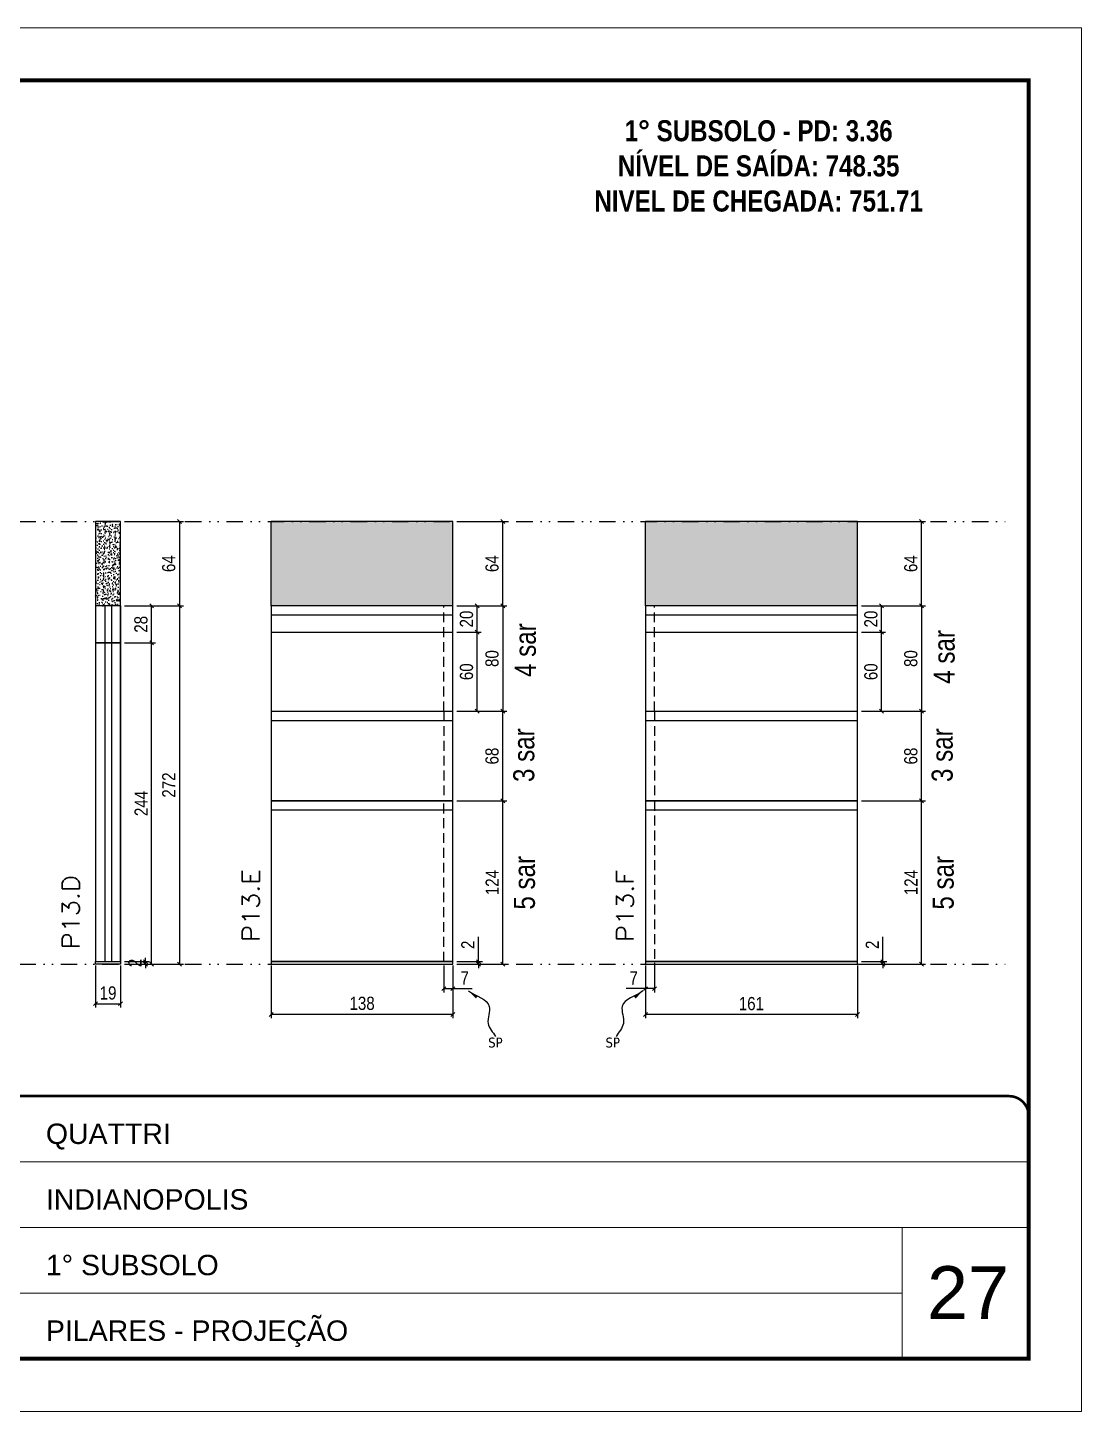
# Model space of a CAD drawing. Header units: millimetres. Extents: x 1945 to 8225, y 304 to 15137.
# Drawn here: x 5813 to 6613, y 7196 to 8246 of the extents above; entities that cross this region are included whole.
import ezdxf

# ---------------------------------------------------------------- set-up
doc = ezdxf.new("R2010")
doc.units = ezdxf.units.MM
for name, pattern in [('CONTINUO', [0]), ('DASHED', [0.75, 0.5, -0.25]), ('DIVIDE2', [0.625, 0.25, -0.125, 0, -0.125, 0, -0.125]), ('HIDDEN', [0.375, 0.25, -0.125])]:
    doc.linetypes.add(name, pattern=pattern)
for name, color, linetype, lineweight in [('CARIMBO', 255, 'Continuous', 9), ('Folhas', 255, 'Continuous', 9), ('SARRAFO DE PRESSAO', 251, 'DASHED', 9), ('Texto Seção', 7, 'Continuous', 15)]:
    doc.layers.add(name, color=color, linetype=linetype, lineweight=lineweight)
for name, color, linetype in [('COTA', 241, 'Continuous'), ('NOMENCLATURA', 7, 'Continuous'), ('Nível', 160, 'Continuous'), ('Painéis', 200, 'Continuous'), ('SARR_2.2x7', 40, 'Continuous'), ('texto', 7, 'Continuous')]:
    doc.layers.add(name, color=color, linetype=linetype)
doc.styles.add('ARIAL', font='arial.ttf')
doc.styles.add('ARIAL_NARROW', font='ARIALN.TTF', dxfattribs={"height": 0.2})
doc.styles.add('COTA TECNICA', font='techl___.ttf', dxfattribs={"height": 10})
doc.styles.add('COTA TECNICA-50', font='techl___.ttf', dxfattribs={"height": 10})
doc.styles.add('REGUA-120', font='ROMANS.shx', dxfattribs={"height": 15})
doc.styles.add('ROMANC', font='techb___.ttf', dxfattribs={"height": 2.5})
doc.styles.get("Standard").update_dxf_attribs({"font": 'arial.ttf'})
doc.dimstyles.new('COTA PAINEL-50', dxfattribs={"dimtxt": 10, "dimasz": 3, "dimexe": 3, "dimexo": 3, "dimgap": 3, "dimtad": 1, "dimdec": 1, "dimzin": 12, "dimdsep": 46, "dimtxsty": 'COTA TECNICA-50', "dimblk1": 'OBLIQUE', "dimblk2": 'OBLIQUE', "dimsah": 1, "dimcen": 0.9, "dimclrd": 4, "dimclre": 4, "dimclrt": 240, "dimadec": 1, "dimazin": 3, "dimtfac": 1, "dimtdec": 1, "dimtmove": 0, "dimatfit": 3, "dimfxl": 1, "dimtolj": 1, "dimtzin": 12, "dimarcsym": 0})
doc.dimstyles.new('PAINEL', dxfattribs={"dimtxt": 10, "dimasz": 3, "dimexe": 3, "dimexo": 3, "dimgap": 3, "dimtad": 1, "dimdec": 1, "dimzin": 12, "dimdsep": 46, "dimtxsty": 'COTA TECNICA', "dimblk1": 'OBLIQUE', "dimblk2": 'OBLIQUE', "dimsah": 1, "dimcen": 0.9, "dimclrd": 4, "dimclre": 4, "dimclrt": 240, "dimadec": 1, "dimazin": 3, "dimtfac": 1, "dimtdec": 1, "dimtmove": 0, "dimatfit": 3, "dimfxl": 1, "dimtolj": 1, "dimtzin": 12, "dimarcsym": 0})
doc.dimstyles.get("Standard").update_dxf_attribs({"dimtxt": 0.18, "dimasz": 0.18, "dimexe": 0.18, "dimexo": 0.0625, "dimgap": 0.09, "dimtad": 0, "dimtih": 1, "dimtoh": 1, "dimdec": 4, "dimzin": 0, "dimdsep": 46, "dimtxsty": 'Standard', "dimcen": 0.09, "dimadec": 0, "dimazin": 0, "dimtfac": 1, "dimtdec": 4, "dimtofl": 0, "dimtmove": 0, "dimatfit": 3, "dimfxl": 1, "dimtolj": 1, "dimtzin": 0, "dimarcsym": 0})

# ---------------------------------------------------------------- blocks, each defined once
blk = doc.blocks.new('9999999999')
at = {"color": 30, "linetype": 'CONTINUO'}
for p, q in [((98564.6, 34379.6), (99584, 34379.6)), ((98564.6, 34329.8), (99488, 34329.8)), ((99584, 34329.8), (99488, 34329.8)), ((99488, 34329.8), (99488, 34230.2)), ((98564.6, 34280), (99488, 34280))]:
    blk.add_line(p, q, dxfattribs=at)
at = {"color": 30, "linetype": 'CONTINUO', "const_width": 2}
blk.add_lwpolyline([(99584, 34230.2), (99584, 34414.4, 0.414214), (99569, 34429.4), (98229, 34429.4, 0.414214), (98214, 34414.4), (98214, 34245.2, 0.414214), (98229, 34230.2), (99584, 34230.2)], format="xyb", dxfattribs=at)
at = {"layer": 'Folhas'}
blk.add_lwpolyline([(98139, 34190.2), (99624, 34190.2), (99624, 35240.2), (98139, 35240.2)], close=True, dxfattribs=at)
at = {"layer": 'Folhas', "color": 30, "const_width": 3}
blk.add_lwpolyline([(98214, 34230.2), (99584, 34230.2), (99584, 35200.2), (98214, 35200.2)], close=True, dxfattribs=at)
at = {"color": 7, "linetype": 'Continuous', "ltscale": 5, "style": 'ARIAL'}
for s, height, p in [('QUATTRI', 15.48, (98837.7, 34393.1)), ('INDIANOPOLIS', 15.483, (98837.7, 34343.3)), ('1° SUBSOLO', 15.48, (98837.7, 34293.5)), ('PILARES - PROJEÇÃO', 15.483, (98837.7, 34243.7))]:
    blk.add_text(s, height=height, dxfattribs=at).set_placement(p)
blk = doc.blocks.new('_Oblique')
at = {"color": 0, "linetype": 'ByBlock', "lineweight": -2}
blk.add_line((-0.5, -0.5), (0.5, 0.5), dxfattribs=at)
blk = doc.blocks.new('*D1063')
at = {"layer": 'COTA', "color": 4, "lineweight": -2, "transparency": 16777216}
for p, q in [((5998.2, 7533.9), (5998.2, 7493.9)), ((6136.2, 7533.9), (6136.2, 7493.9)), ((6136.2, 7496.9), (5998.2, 7496.9))]:
    blk.add_line(p, q, dxfattribs=at)
at = {"layer": 'Defpoints', "color": 0, "transparency": 16777216}
for p in [(5998.2, 7536.9), (6136.2, 7536.9), (5998.2, 7496.9)]:
    blk.add_point(p, dxfattribs=at)
at = {"layer": 'COTA', "color": 4, "lineweight": -2, "transparency": 16777216, "xscale": 3, "yscale": 3, "zscale": 3, "rotation": 180}
blk.add_blockref('_Oblique', (5998.2, 7496.9), dxfattribs=at)
at = {"layer": 'COTA', "color": 4, "lineweight": -2, "transparency": 16777216, "xscale": 3, "yscale": 3, "zscale": 3}
blk.add_blockref('_Oblique', (6136.2, 7496.9), dxfattribs=at)
at = {"layer": 'COTA', "color": 240, "transparency": 16777216, "insert": (6067.2, 7505.2), "char_height": 10, "attachment_point": 5, "style": 'COTA TECNICA'}
blk.add_mtext('\\A1;138', dxfattribs=at)
blk = doc.blocks.new('*D1064')
at = {"layer": 'COTA', "color": 4, "lineweight": -2, "transparency": 16777216}
for p, q in [((6129.2, 7533.9), (6129.2, 7513.4)), ((6136.2, 7531.9), (6136.2, 7513.4)), ((6129.2, 7516.4), (6136.2, 7516.4)), ((6136.2, 7516.4), (6150.9, 7516.4))]:
    blk.add_line(p, q, dxfattribs=at)
at = {"layer": 'Defpoints', "color": 0, "transparency": 16777216}
for p in [(6129.2, 7536.9), (6136.2, 7534.9), (6136.2, 7516.4)]:
    blk.add_point(p, dxfattribs=at)
at = {"layer": 'COTA', "color": 4, "lineweight": -2, "transparency": 16777216, "xscale": 3, "yscale": 3, "zscale": 3, "rotation": 180}
blk.add_blockref('_Oblique', (6129.2, 7516.4), dxfattribs=at)
at = {"layer": 'COTA', "color": 4, "lineweight": -2, "transparency": 16777216, "xscale": 3, "yscale": 3, "zscale": 3}
blk.add_blockref('_Oblique', (6136.2, 7516.4), dxfattribs=at)
at = {"layer": 'COTA', "color": 240, "transparency": 16777216, "insert": (6145.1, 7524.5), "char_height": 10, "attachment_point": 5, "style": 'COTA TECNICA-50'}
blk.add_mtext('\\A1;7', dxfattribs=at)
blk = doc.blocks.new('*D1065')
at = {"layer": 'COTA', "color": 4, "lineweight": -2, "transparency": 16777216}
for p, q in [((6155.5, 7536.9), (6155.5, 7555.7)), ((6139.2, 7536.9), (6158.5, 7536.9)), ((6139.2, 7534.9), (6158.5, 7534.9)), ((6155.5, 7534.9), (6155.5, 7536.9)), ((6155.5, 7534.9), (6155.5, 7531.9))]:
    blk.add_line(p, q, dxfattribs=at)
at = {"layer": 'Defpoints', "color": 0, "transparency": 16777216}
for p in [(6136.2, 7536.9), (6136.2, 7534.9), (6155.5, 7534.9)]:
    blk.add_point(p, dxfattribs=at)
at = {"layer": 'COTA', "color": 4, "lineweight": -2, "transparency": 16777216, "xscale": 3, "yscale": 3, "zscale": 3}
for p, rotation in [((6155.5, 7536.9), 270), ((6155.5, 7534.9), 90)]:
    blk.add_blockref('_Oblique', p, dxfattribs=dict(at, rotation=rotation))
at = {"layer": 'COTA', "color": 240, "transparency": 16777216, "insert": (6147.5, 7549.7), "char_height": 10, "attachment_point": 5, "rotation": 90, "style": 'COTA TECNICA-50'}
blk.add_mtext('\\A1;2', dxfattribs=at)
blk = doc.blocks.new('*D1067')
at = {"layer": 'COTA', "color": 4, "lineweight": -2, "transparency": 16777216}
for p, q in [((6139.2, 7870.9), (6177, 7870.9)), ((6174, 7806.9), (6174, 7870.9)), ((6139.2, 7806.9), (6177, 7806.9))]:
    blk.add_line(p, q, dxfattribs=at)
at = {"layer": 'Defpoints', "color": 0, "transparency": 16777216}
for p in [(6136.2, 7870.9), (6174, 7870.9), (6136.2, 7806.9)]:
    blk.add_point(p, dxfattribs=at)
at = {"layer": 'COTA', "color": 4, "lineweight": -2, "transparency": 16777216, "xscale": 3, "yscale": 3, "zscale": 3}
for p, rotation in [((6174, 7870.9), 90), ((6174, 7806.9), 270)]:
    blk.add_blockref('_Oblique', p, dxfattribs=dict(at, rotation=rotation))
at = {"layer": 'COTA', "color": 240, "transparency": 16777216, "insert": (6165.9, 7838.9), "char_height": 10, "attachment_point": 5, "rotation": 90, "style": 'COTA TECNICA'}
blk.add_mtext('\\A1;64', dxfattribs=at)
blk = doc.blocks.new('*D1068')
at = {"layer": 'COTA', "color": 4, "lineweight": -2, "transparency": 16777216}
for p, q in [((6139.2, 7658.9), (6177, 7658.9)), ((6174, 7534.9), (6174, 7658.9)), ((6139.2, 7534.9), (6177, 7534.9))]:
    blk.add_line(p, q, dxfattribs=at)
at = {"layer": 'Defpoints', "color": 0, "transparency": 16777216}
for p in [(6136.2, 7658.9), (6174, 7658.9), (6136.2, 7534.9)]:
    blk.add_point(p, dxfattribs=at)
at = {"layer": 'COTA', "color": 4, "lineweight": -2, "transparency": 16777216, "xscale": 3, "yscale": 3, "zscale": 3}
for p, rotation in [((6174, 7658.9), 90), ((6174, 7534.9), 270)]:
    blk.add_blockref('_Oblique', p, dxfattribs=dict(at, rotation=rotation))
at = {"layer": 'COTA', "color": 240, "transparency": 16777216, "insert": (6166, 7596.9), "char_height": 10, "attachment_point": 5, "rotation": 90, "style": 'COTA TECNICA'}
blk.add_mtext('\\A1;124', dxfattribs=at)
blk = doc.blocks.new('*D1069')
at = {"layer": 'COTA', "color": 4, "lineweight": -2, "transparency": 16777216}
for p, q in [((6282.3, 7533.9), (6282.3, 7493.9)), ((6443.3, 7533.9), (6443.3, 7493.9)), ((6443.3, 7496.9), (6282.3, 7496.9))]:
    blk.add_line(p, q, dxfattribs=at)
at = {"layer": 'Defpoints', "color": 0, "transparency": 16777216}
for p in [(6282.3, 7536.9), (6443.3, 7536.9), (6282.3, 7496.9)]:
    blk.add_point(p, dxfattribs=at)
at = {"layer": 'COTA', "color": 4, "lineweight": -2, "transparency": 16777216, "xscale": 3, "yscale": 3, "zscale": 3, "rotation": 180}
blk.add_blockref('_Oblique', (6282.3, 7496.9), dxfattribs=at)
at = {"layer": 'COTA', "color": 4, "lineweight": -2, "transparency": 16777216, "xscale": 3, "yscale": 3, "zscale": 3}
blk.add_blockref('_Oblique', (6443.3, 7496.9), dxfattribs=at)
at = {"layer": 'COTA', "color": 240, "transparency": 16777216, "insert": (6362.8, 7505), "char_height": 10, "attachment_point": 5, "style": 'COTA TECNICA'}
blk.add_mtext('\\A1;161', dxfattribs=at)
blk = doc.blocks.new('*D1070')
at = {"layer": 'COTA', "color": 4, "lineweight": -2, "transparency": 16777216}
for p, q in [((6282.3, 7531.9), (6282.3, 7513.4)), ((6289.3, 7535.9), (6289.3, 7513.4)), ((6282.3, 7516.4), (6267.6, 7516.4)), ((6289.3, 7516.4), (6282.3, 7516.4))]:
    blk.add_line(p, q, dxfattribs=at)
at = {"layer": 'Defpoints', "color": 0, "transparency": 16777216}
for p in [(6282.3, 7534.9), (6289.3, 7538.9), (6282.3, 7516.4)]:
    blk.add_point(p, dxfattribs=at)
at = {"layer": 'COTA', "color": 4, "lineweight": -2, "transparency": 16777216, "xscale": 3, "yscale": 3, "zscale": 3, "rotation": 180}
blk.add_blockref('_Oblique', (6282.3, 7516.4), dxfattribs=at)
at = {"layer": 'COTA', "color": 4, "lineweight": -2, "transparency": 16777216, "xscale": 3, "yscale": 3, "zscale": 3}
blk.add_blockref('_Oblique', (6289.3, 7516.4), dxfattribs=at)
at = {"layer": 'COTA', "color": 240, "transparency": 16777216, "insert": (6273.4, 7524.5), "char_height": 10, "attachment_point": 5, "style": 'COTA TECNICA-50'}
blk.add_mtext('\\A1;7', dxfattribs=at)
blk = doc.blocks.new('*D1071')
at = {"layer": 'COTA', "color": 4, "lineweight": -2, "transparency": 16777216}
for p, q in [((6462.6, 7536.9), (6462.6, 7555.7)), ((6446.3, 7536.9), (6465.6, 7536.9)), ((6446.3, 7534.9), (6465.6, 7534.9)), ((6462.6, 7534.9), (6462.6, 7536.9)), ((6462.6, 7534.9), (6462.6, 7531.9))]:
    blk.add_line(p, q, dxfattribs=at)
at = {"layer": 'Defpoints', "color": 0, "transparency": 16777216}
for p in [(6443.3, 7536.9), (6443.3, 7534.9), (6462.6, 7534.9)]:
    blk.add_point(p, dxfattribs=at)
at = {"layer": 'COTA', "color": 4, "lineweight": -2, "transparency": 16777216, "xscale": 3, "yscale": 3, "zscale": 3}
for p, rotation in [((6462.6, 7536.9), 270), ((6462.6, 7534.9), 90)]:
    blk.add_blockref('_Oblique', p, dxfattribs=dict(at, rotation=rotation))
at = {"layer": 'COTA', "color": 240, "transparency": 16777216, "insert": (6454.6, 7549.7), "char_height": 10, "attachment_point": 5, "rotation": 90, "style": 'COTA TECNICA-50'}
blk.add_mtext('\\A1;2', dxfattribs=at)
blk = doc.blocks.new('*D1072')
at = {"layer": 'COTA', "color": 4, "lineweight": -2, "transparency": 16777216}
for p, q in [((6446.3, 7870.9), (6495, 7870.9)), ((6492, 7806.9), (6492, 7870.9)), ((6446.3, 7806.9), (6495, 7806.9))]:
    blk.add_line(p, q, dxfattribs=at)
at = {"layer": 'Defpoints', "color": 0, "transparency": 16777216}
for p in [(6443.3, 7870.9), (6492, 7870.9), (6443.3, 7806.9)]:
    blk.add_point(p, dxfattribs=at)
at = {"layer": 'COTA', "color": 4, "lineweight": -2, "transparency": 16777216, "xscale": 3, "yscale": 3, "zscale": 3}
for p, rotation in [((6492, 7870.9), 90), ((6492, 7806.9), 270)]:
    blk.add_blockref('_Oblique', p, dxfattribs=dict(at, rotation=rotation))
at = {"layer": 'COTA', "color": 240, "transparency": 16777216, "insert": (6483.9, 7838.9), "char_height": 10, "attachment_point": 5, "rotation": 90, "style": 'COTA TECNICA'}
blk.add_mtext('\\A1;64', dxfattribs=at)
blk = doc.blocks.new('*D1073')
at = {"layer": 'COTA', "color": 4, "lineweight": -2, "transparency": 16777216}
for p, q in [((6446.3, 7658.9), (6495, 7658.9)), ((6492, 7534.9), (6492, 7658.9)), ((6446.3, 7534.9), (6495, 7534.9))]:
    blk.add_line(p, q, dxfattribs=at)
at = {"layer": 'Defpoints', "color": 0, "transparency": 16777216}
for p in [(6443.3, 7658.9), (6492, 7658.9), (6443.3, 7534.9)]:
    blk.add_point(p, dxfattribs=at)
at = {"layer": 'COTA', "color": 4, "lineweight": -2, "transparency": 16777216, "xscale": 3, "yscale": 3, "zscale": 3}
for p, rotation in [((6492, 7658.9), 90), ((6492, 7534.9), 270)]:
    blk.add_blockref('_Oblique', p, dxfattribs=dict(at, rotation=rotation))
at = {"layer": 'COTA', "color": 240, "transparency": 16777216, "insert": (6484, 7596.9), "char_height": 10, "attachment_point": 5, "rotation": 90, "style": 'COTA TECNICA'}
blk.add_mtext('\\A1;124', dxfattribs=at)
blk = doc.blocks.new('*D1078')
at = {"layer": 'COTA', "color": 4, "lineweight": -2, "transparency": 16777216}
for p, q in [((5864.8, 7533.9), (5864.8, 7502)), ((5883.8, 7533.9), (5883.8, 7502)), ((5864.8, 7505), (5883.8, 7505))]:
    blk.add_line(p, q, dxfattribs=at)
at = {"layer": 'Defpoints', "color": 0, "transparency": 16777216}
for p in [(5864.8, 7536.9), (5883.8, 7536.9), (5883.8, 7505)]:
    blk.add_point(p, dxfattribs=at)
at = {"layer": 'COTA', "color": 4, "lineweight": -2, "transparency": 16777216, "xscale": 3, "yscale": 3, "zscale": 3, "rotation": 180}
blk.add_blockref('_Oblique', (5864.8, 7505), dxfattribs=at)
at = {"layer": 'COTA', "color": 4, "lineweight": -2, "transparency": 16777216, "xscale": 3, "yscale": 3, "zscale": 3}
blk.add_blockref('_Oblique', (5883.8, 7505), dxfattribs=at)
at = {"layer": 'COTA', "color": 240, "transparency": 16777216, "insert": (5874.3, 7513.1), "char_height": 10, "attachment_point": 5, "style": 'COTA TECNICA'}
blk.add_mtext('\\A1;19', dxfattribs=at)
blk = doc.blocks.new('*D1079')
at = {"layer": 'COTA', "color": 4, "lineweight": -2, "transparency": 16777216}
for p, q in [((5902.7, 7536.9), (5902.7, 7539.9)), ((5886.8, 7536.9), (5905.7, 7536.9)), ((5886.8, 7534.9), (5905.7, 7534.9)), ((5902.7, 7534.9), (5902.7, 7536.9)), ((5902.7, 7534.9), (5902.7, 7531.9))]:
    blk.add_line(p, q, dxfattribs=at)
at = {"layer": 'Defpoints', "color": 0, "transparency": 16777216}
for p in [(5883.8, 7536.9), (5883.8, 7534.9), (5902.7, 7536.9)]:
    blk.add_point(p, dxfattribs=at)
at = {"layer": 'COTA', "color": 4, "lineweight": -2, "transparency": 16777216, "xscale": 3, "yscale": 3, "zscale": 3}
for p, rotation in [((5902.7, 7536.9), 270), ((5902.7, 7534.9), 90)]:
    blk.add_blockref('_Oblique', p, dxfattribs=dict(at, rotation=rotation))
at = {"layer": 'COTA', "color": 240, "transparency": 16777216, "insert": (5894.7, 7535.9), "char_height": 10, "attachment_point": 5, "rotation": 90, "style": 'COTA TECNICA-50'}
blk.add_mtext('\\A1;2', dxfattribs=at)
blk = doc.blocks.new('*D1080')
at = {"layer": 'COTA', "color": 4, "linetype": 'ByBlock', "lineweight": -2, "transparency": 16777216}
for p, q in [((5886.8, 7806.9), (5910.4, 7806.9)), ((5907.4, 7778.9), (5907.4, 7806.9)), ((5886.8, 7778.9), (5910.4, 7778.9))]:
    blk.add_line(p, q, dxfattribs=at)
at = {"layer": 'Defpoints', "color": 0, "linetype": 'ByBlock', "transparency": 16777216}
for p in [(5883.8, 7806.9), (5907.4, 7806.9), (5883.8, 7778.9)]:
    blk.add_point(p, dxfattribs=at)
at = {"layer": 'COTA', "color": 4, "linetype": 'ByBlock', "lineweight": -2, "transparency": 16777216, "xscale": 3, "yscale": 3, "zscale": 3}
for p, rotation in [((5907.4, 7806.9), 90), ((5907.4, 7778.9), 270)]:
    blk.add_blockref('_Oblique', p, dxfattribs=dict(at, rotation=rotation))
at = {"layer": 'COTA', "color": 240, "linetype": 'ByBlock', "transparency": 16777216, "insert": (5899.3, 7792.9), "char_height": 10, "attachment_point": 5, "rotation": 90, "style": 'COTA TECNICA'}
blk.add_mtext('\\A1;28', dxfattribs=at)
blk = doc.blocks.new('*D1081')
at = {"layer": 'COTA', "color": 4, "lineweight": -2, "transparency": 16777216}
for p, q in [((5886.8, 7778.9), (5910.4, 7778.9)), ((5907.4, 7534.9), (5907.4, 7778.9)), ((5886.8, 7534.9), (5910.4, 7534.9))]:
    blk.add_line(p, q, dxfattribs=at)
at = {"layer": 'Defpoints', "color": 0, "transparency": 16777216}
for p in [(5883.8, 7778.9), (5907.4, 7778.9), (5883.8, 7534.9)]:
    blk.add_point(p, dxfattribs=at)
at = {"layer": 'COTA', "color": 4, "lineweight": -2, "transparency": 16777216, "xscale": 3, "yscale": 3, "zscale": 3}
for p, rotation in [((5907.4, 7778.9), 90), ((5907.4, 7534.9), 270)]:
    blk.add_blockref('_Oblique', p, dxfattribs=dict(at, rotation=rotation))
at = {"layer": 'COTA', "color": 240, "transparency": 16777216, "insert": (5899.4, 7656.9), "char_height": 10, "attachment_point": 5, "rotation": 90, "style": 'COTA TECNICA'}
blk.add_mtext('\\A1;244', dxfattribs=at)
blk = doc.blocks.new('*D1082')
at = {"layer": 'COTA', "color": 4, "lineweight": -2, "transparency": 16777216}
for p, q in [((5886.8, 7870.9), (5931.5, 7870.9)), ((5928.5, 7870.9), (5928.5, 7806.9)), ((5886.8, 7806.9), (5931.5, 7806.9))]:
    blk.add_line(p, q, dxfattribs=at)
at = {"layer": 'Defpoints', "color": 0, "transparency": 16777216}
for p in [(5883.8, 7870.9), (5883.8, 7806.9), (5928.5, 7806.9)]:
    blk.add_point(p, dxfattribs=at)
at = {"layer": 'COTA', "color": 4, "lineweight": -2, "transparency": 16777216, "xscale": 3, "yscale": 3, "zscale": 3}
for p, rotation in [((5928.5, 7870.9), 90), ((5928.5, 7806.9), 270)]:
    blk.add_blockref('_Oblique', p, dxfattribs=dict(at, rotation=rotation))
at = {"layer": 'COTA', "color": 240, "transparency": 16777216, "insert": (5920.4, 7838.9), "char_height": 10, "attachment_point": 5, "rotation": 90, "style": 'COTA TECNICA'}
blk.add_mtext('\\A1;64', dxfattribs=at)
blk = doc.blocks.new('*D1628')
at = {"layer": 'COTA', "color": 4, "lineweight": -2, "transparency": 16777216}
for p, q in [((5886.8, 7806.9), (5931.5, 7806.9)), ((5928.5, 7806.9), (5928.5, 7534.9)), ((5886.8, 7534.9), (5931.5, 7534.9))]:
    blk.add_line(p, q, dxfattribs=at)
at = {"layer": 'Defpoints', "color": 0, "transparency": 16777216}
for p in [(5883.8, 7806.9), (5883.8, 7534.9), (5928.5, 7534.9)]:
    blk.add_point(p, dxfattribs=at)
at = {"layer": 'COTA', "color": 4, "lineweight": -2, "transparency": 16777216, "xscale": 3, "yscale": 3, "zscale": 3}
for p, rotation in [((5928.5, 7806.9), 90), ((5928.5, 7534.9), 270)]:
    blk.add_blockref('_Oblique', p, dxfattribs=dict(at, rotation=rotation))
at = {"layer": 'COTA', "color": 240, "transparency": 16777216, "insert": (5920.4, 7670.9), "char_height": 10, "attachment_point": 5, "rotation": 90, "style": 'COTA TECNICA'}
blk.add_mtext('\\A1;272', dxfattribs=at)
blk = doc.blocks.new('*D790')
at = {"layer": 'COTA', "color": 4, "lineweight": -2, "transparency": 16777216}
for p, q in [((6139.2, 7806.9), (6157.6, 7806.9)), ((6154.6, 7786.9), (6154.6, 7806.9)), ((6139.2, 7786.9), (6157.6, 7786.9))]:
    blk.add_line(p, q, dxfattribs=at)
at = {"layer": 'Defpoints', "color": 0, "transparency": 16777216}
for p in [(6136.2, 7806.9), (6154.6, 7806.9), (6136.2, 7786.9)]:
    blk.add_point(p, dxfattribs=at)
at = {"layer": 'COTA', "color": 4, "lineweight": -2, "transparency": 16777216, "xscale": 3, "yscale": 3, "zscale": 3}
for p, rotation in [((6154.6, 7806.9), 90), ((6154.6, 7786.9), 270)]:
    blk.add_blockref('_Oblique', p, dxfattribs=dict(at, rotation=rotation))
at = {"layer": 'COTA', "color": 240, "transparency": 16777216, "insert": (6146.5, 7796.9), "char_height": 10, "attachment_point": 5, "rotation": 90, "style": 'COTA TECNICA'}
blk.add_mtext('\\A1;20', dxfattribs=at)
blk = doc.blocks.new('*D791')
at = {"layer": 'Defpoints', "color": 0, "transparency": 16777216}
for p in [(6136.2, 7726.9), (6174, 7726.9), (6136.2, 7658.9)]:
    blk.add_point(p, dxfattribs=at)
at = {"layer": 'Painéis', "color": 4, "lineweight": -2, "transparency": 16777216}
for p, q in [((6139.2, 7726.9), (6177, 7726.9)), ((6174, 7658.9), (6174, 7726.9)), ((6139.2, 7658.9), (6177, 7658.9))]:
    blk.add_line(p, q, dxfattribs=at)
at = {"layer": 'Painéis', "color": 4, "lineweight": -2, "transparency": 16777216, "xscale": 3, "yscale": 3, "zscale": 3}
for p, rotation in [((6174, 7726.9), 90), ((6174, 7658.9), 270)]:
    blk.add_blockref('_Oblique', p, dxfattribs=dict(at, rotation=rotation))
at = {"layer": 'Painéis', "color": 240, "transparency": 16777216, "insert": (6165.9, 7692.9), "char_height": 10, "attachment_point": 5, "rotation": 90, "style": 'COTA TECNICA'}
blk.add_mtext('\\A1;68', dxfattribs=at)
blk = doc.blocks.new('*D792')
at = {"layer": 'Defpoints', "color": 0, "transparency": 16777216}
for p in [(6136.2, 7786.9), (6154.6, 7786.9), (6136.2, 7726.9)]:
    blk.add_point(p, dxfattribs=at)
at = {"layer": 'Painéis', "color": 4, "lineweight": -2, "transparency": 16777216}
for p, q in [((6139.2, 7786.9), (6157.6, 7786.9)), ((6154.6, 7726.9), (6154.6, 7786.9)), ((6139.2, 7726.9), (6157.6, 7726.9))]:
    blk.add_line(p, q, dxfattribs=at)
at = {"layer": 'Painéis', "color": 4, "lineweight": -2, "transparency": 16777216, "xscale": 3, "yscale": 3, "zscale": 3}
for p, rotation in [((6154.6, 7786.9), 90), ((6154.6, 7726.9), 270)]:
    blk.add_blockref('_Oblique', p, dxfattribs=dict(at, rotation=rotation))
at = {"layer": 'Painéis', "color": 240, "transparency": 16777216, "insert": (6146.5, 7756.9), "char_height": 10, "attachment_point": 5, "rotation": 90, "style": 'COTA TECNICA'}
blk.add_mtext('\\A1;60', dxfattribs=at)
blk = doc.blocks.new('*D793')
at = {"layer": 'Defpoints', "color": 0, "transparency": 16777216}
for p in [(6136.2, 7806.9), (6136.2, 7726.9), (6174, 7726.9)]:
    blk.add_point(p, dxfattribs=at)
at = {"layer": 'Painéis', "color": 4, "lineweight": -2, "transparency": 16777216}
for p, q in [((6139.2, 7806.9), (6177, 7806.9)), ((6174, 7806.9), (6174, 7726.9)), ((6139.2, 7726.9), (6177, 7726.9))]:
    blk.add_line(p, q, dxfattribs=at)
at = {"layer": 'Painéis', "color": 4, "lineweight": -2, "transparency": 16777216, "xscale": 3, "yscale": 3, "zscale": 3}
for p, rotation in [((6174, 7806.9), 90), ((6174, 7726.9), 270)]:
    blk.add_blockref('_Oblique', p, dxfattribs=dict(at, rotation=rotation))
at = {"layer": 'Painéis', "color": 240, "transparency": 16777216, "insert": (6165.9, 7766.9), "char_height": 10, "attachment_point": 5, "rotation": 90, "style": 'COTA TECNICA'}
blk.add_mtext('\\A1;80', dxfattribs=at)
blk = doc.blocks.new('*D794')
at = {"layer": 'COTA', "color": 4, "lineweight": -2, "transparency": 16777216}
for p, q in [((6446.3, 7806.9), (6464.7, 7806.9)), ((6461.7, 7786.9), (6461.7, 7806.9)), ((6446.3, 7786.9), (6464.7, 7786.9))]:
    blk.add_line(p, q, dxfattribs=at)
at = {"layer": 'Defpoints', "color": 0, "transparency": 16777216}
for p in [(6443.3, 7806.9), (6461.7, 7806.9), (6443.3, 7786.9)]:
    blk.add_point(p, dxfattribs=at)
at = {"layer": 'COTA', "color": 4, "lineweight": -2, "transparency": 16777216, "xscale": 3, "yscale": 3, "zscale": 3}
for p, rotation in [((6461.7, 7806.9), 90), ((6461.7, 7786.9), 270)]:
    blk.add_blockref('_Oblique', p, dxfattribs=dict(at, rotation=rotation))
at = {"layer": 'COTA', "color": 240, "transparency": 16777216, "insert": (6453.6, 7796.9), "char_height": 10, "attachment_point": 5, "rotation": 90, "style": 'COTA TECNICA'}
blk.add_mtext('\\A1;20', dxfattribs=at)
blk = doc.blocks.new('*D795')
at = {"layer": 'Defpoints', "color": 0, "transparency": 16777216}
for p in [(6443.3, 7726.9), (6492, 7726.9), (6443.3, 7658.9)]:
    blk.add_point(p, dxfattribs=at)
at = {"layer": 'Painéis', "color": 4, "lineweight": -2, "transparency": 16777216}
for p, q in [((6446.3, 7726.9), (6495, 7726.9)), ((6492, 7658.9), (6492, 7726.9)), ((6446.3, 7658.9), (6495, 7658.9))]:
    blk.add_line(p, q, dxfattribs=at)
at = {"layer": 'Painéis', "color": 4, "lineweight": -2, "transparency": 16777216, "xscale": 3, "yscale": 3, "zscale": 3}
for p, rotation in [((6492, 7726.9), 90), ((6492, 7658.9), 270)]:
    blk.add_blockref('_Oblique', p, dxfattribs=dict(at, rotation=rotation))
at = {"layer": 'Painéis', "color": 240, "transparency": 16777216, "insert": (6483.9, 7692.9), "char_height": 10, "attachment_point": 5, "rotation": 90, "style": 'COTA TECNICA'}
blk.add_mtext('\\A1;68', dxfattribs=at)
blk = doc.blocks.new('*D796')
at = {"layer": 'Defpoints', "color": 0, "transparency": 16777216}
for p in [(6443.3, 7786.9), (6461.7, 7786.9), (6443.3, 7726.9)]:
    blk.add_point(p, dxfattribs=at)
at = {"layer": 'Painéis', "color": 4, "lineweight": -2, "transparency": 16777216}
for p, q in [((6446.3, 7786.9), (6464.7, 7786.9)), ((6461.7, 7726.9), (6461.7, 7786.9)), ((6446.3, 7726.9), (6464.7, 7726.9))]:
    blk.add_line(p, q, dxfattribs=at)
at = {"layer": 'Painéis', "color": 4, "lineweight": -2, "transparency": 16777216, "xscale": 3, "yscale": 3, "zscale": 3}
for p, rotation in [((6461.7, 7786.9), 90), ((6461.7, 7726.9), 270)]:
    blk.add_blockref('_Oblique', p, dxfattribs=dict(at, rotation=rotation))
at = {"layer": 'Painéis', "color": 240, "transparency": 16777216, "insert": (6453.6, 7756.9), "char_height": 10, "attachment_point": 5, "rotation": 90, "style": 'COTA TECNICA'}
blk.add_mtext('\\A1;60', dxfattribs=at)
blk = doc.blocks.new('*D797')
at = {"layer": 'Defpoints', "color": 0, "transparency": 16777216}
for p in [(6443.3, 7806.9), (6443.3, 7726.9), (6492, 7726.9)]:
    blk.add_point(p, dxfattribs=at)
at = {"layer": 'Painéis', "color": 4, "lineweight": -2, "transparency": 16777216}
for p, q in [((6446.3, 7806.9), (6495, 7806.9)), ((6492, 7806.9), (6492, 7726.9)), ((6446.3, 7726.9), (6495, 7726.9))]:
    blk.add_line(p, q, dxfattribs=at)
at = {"layer": 'Painéis', "color": 4, "lineweight": -2, "transparency": 16777216, "xscale": 3, "yscale": 3, "zscale": 3}
for p, rotation in [((6492, 7806.9), 90), ((6492, 7726.9), 270)]:
    blk.add_blockref('_Oblique', p, dxfattribs=dict(at, rotation=rotation))
at = {"layer": 'Painéis', "color": 240, "transparency": 16777216, "insert": (6483.9, 7766.9), "char_height": 10, "attachment_point": 5, "rotation": 90, "style": 'COTA TECNICA'}
blk.add_mtext('\\A1;80', dxfattribs=at)

msp = doc.modelspace()

# ---------------------------------------------------------------- hatches: boundary and pattern name
at = {"layer": 'COTA', "linetype": 'ByBlock'}
h = msp.add_hatch(dxfattribs=at)
h.set_pattern_fill('AR-CONC', color=256, scale=0.03)
h.set_pattern_definition([(50, (-11294.9265, 2372.5064), (5.4655401, -0.4781726), [0.5715, -6.2865]), (355, (-11294.9265, 2372.5064), (-1.0573026, 5.7317054), [0.4572, -5.0292175]), (100.451445, (-11294.471, 2372.4665), (4.4082374, 5.2535326), [0.4857003, -5.3427073]), (46.1842, (-11294.9265, 2374.0304), (8.1323712, -1.2612698), [0.85725, -9.42975]), (96.63556, (-11294.249, 2373.925), (7.122124, 7.4227837), [0.7285507, -8.0140682]), (351.18415, (-11294.9265, 2374.03), (7.122124, 7.4227837), [0.685799, -7.543792]), (21, (-11294.1645, 2373.6494), (4.5484317, -3.067956), [0.5715, -6.2865]), (326, (-11294.1645, 2373.6494), (1.8540609, 5.525639), [0.4572, -5.0292]), (71.451445, (-11293.7855, 2373.3937), (6.4024926, 2.457683), [0.4857003, -5.3426981]), (37.5, (-11294.9265, 2372.5064), (0.0926581, 2.53665117), [0, -4.96824, 0, -5.1054, 0, -5.04825]), (7.5, (-11294.9265, 2372.5064), (2.00458988, 3.00541724), [0, -2.91084, 0, -4.85394, 0, -1.92405]), (327.5, (-11296.6258, 2372.5064), (4.06771786, -0.17186232), [0, -1.905, 0, -5.9436, 0, -7.8867]), (317.5, (-11297.3878, 2372.5064), (4.44387544, 0.7627947), [0, -2.4765, 0, -3.94716, 0, -5.6007])])
h.paths.add_polyline_path([(5864.8, 7806.94), (5883.8, 7806.94), (5883.8, 7870.94), (5864.8, 7870.94)])
h = msp.add_hatch(dxfattribs=at)
h.set_pattern_fill('AR-CONC', color=256, scale=0.03)
h.set_pattern_definition([(50, (-10633.566, 2461.5064), (5.4655401, -0.4781726), [0.5715, -6.2865]), (355, (-10633.566, 2461.5064), (-1.0573026, 5.7317054), [0.4572, -5.0292175]), (100.451445, (-10633.1105, 2461.4665), (4.4082374, 5.2535326), [0.4857003, -5.3427073]), (46.1842, (-10633.566, 2463.0304), (8.1323712, -1.2612698), [0.85725, -9.42975]), (96.63556, (-10632.888, 2462.925), (7.122124, 7.4227837), [0.7285507, -8.0140682]), (351.18415, (-10633.566, 2463.03), (7.122124, 7.4227837), [0.685799, -7.543792]), (21, (-10632.804, 2462.6494), (4.5484317, -3.067956), [0.5715, -6.2865]), (326, (-10632.804, 2462.6494), (1.8540609, 5.525639), [0.4572, -5.0292]), (71.451445, (-10632.425, 2462.3937), (6.4024926, 2.457683), [0.4857003, -5.3426981]), (37.5, (-10633.566, 2461.5064), (0.0926581, 2.53665117), [0, -4.96824, 0, -5.1054, 0, -5.04825]), (7.5, (-10633.566, 2461.5064), (2.00458988, 3.00541724), [0, -2.91084, 0, -4.85394, 0, -1.92405]), (327.5, (-10635.2652, 2461.5064), (4.06771786, -0.17186232), [0, -1.905, 0, -5.9436, 0, -7.8867]), (317.5, (-10636.0272, 2461.5064), (4.44387544, 0.7627947), [0, -2.4765, 0, -3.94716, 0, -5.6007])])
h.paths.add_polyline_path([(6136.2, 7806.94), (6136.2, 7870.94), (5998.2, 7870.94), (5998.2, 7806.94)])
h = msp.add_hatch(dxfattribs=at)
h.set_pattern_fill('AR-CONC', color=256, scale=0.03)
h.set_pattern_definition([(50, (-10349.453, 2461.5064), (5.4655401, -0.4781726), [0.5715, -6.2865]), (355, (-10349.453, 2461.5064), (-1.0573026, 5.7317054), [0.4572, -5.0292175]), (100.451445, (-10348.9976, 2461.4665), (4.4082374, 5.2535326), [0.4857003, -5.3427073]), (46.1842, (-10349.453, 2463.0304), (8.1323712, -1.2612698), [0.85725, -9.42975]), (96.63556, (-10348.7754, 2462.925), (7.122124, 7.4227837), [0.7285507, -8.0140682]), (351.18415, (-10349.453, 2463.03), (7.122124, 7.4227837), [0.685799, -7.543792]), (21, (-10348.691, 2462.6494), (4.5484317, -3.067956), [0.5715, -6.2865]), (326, (-10348.691, 2462.6494), (1.8540609, 5.525639), [0.4572, -5.0292]), (71.451445, (-10348.312, 2462.3937), (6.4024926, 2.457683), [0.4857003, -5.3426981]), (37.5, (-10349.4531, 2461.5064), (0.0926581, 2.53665117), [0, -4.96824, 0, -5.1054, 0, -5.04825]), (7.5, (-10349.453, 2461.5064), (2.00458988, 3.00541724), [0, -2.91084, 0, -4.85394, 0, -1.92405]), (327.5, (-10351.1524, 2461.5064), (4.06771786, -0.17186232), [0, -1.905, 0, -5.9436, 0, -7.8867]), (317.5, (-10351.9144, 2461.5064), (4.44387544, 0.7627947), [0, -2.4765, 0, -3.94716, 0, -5.6007])])
h.paths.add_polyline_path([(6282.31, 7870.94), (6282.31, 7806.94), (6443.31, 7806.94), (6443.31, 7870.94)])

# ---------------------------------------------------------------- linework, layer by layer
for p, q in [((6136.2, 7870.94), (5998.2, 7870.94)), ((5998.2, 7806.94), (5998.2, 7870.94)), ((6136.2, 7806.94), (6136.2, 7870.94)), ((6443.31, 7870.94), (6282.31, 7870.94)), ((6282.31, 7806.94), (6282.31, 7870.94)), ((6443.31, 7806.94), (6443.31, 7870.94))]:
    msp.add_line(p, q, dxfattribs=at)
msp.add_lwpolyline([(5883.8, 7806.94), (5883.8, 7870.94), (5864.8, 7870.94), (5864.8, 7806.94)], dxfattribs=at)
at = {"layer": 'Nível', "color": 4, "linetype": 'DIVIDE2', "ltscale": 50}
for p, q in [((5649.65, 7870.94), (6559.86, 7870.94)), ((5649.65, 7534.94), (6559.86, 7534.94))]:
    msp.add_line(p, q, dxfattribs=at)
at = {"layer": 'Painéis'}
for p, q in [((5864.8, 7806.94), (5864.8, 7536.94)), ((5883.8, 7806.94), (5864.8, 7806.94)), ((5883.8, 7536.94), (5883.8, 7806.94)), ((5883.8, 7806.94), (5883.8, 7536.94)), ((5998.2, 7806.94), (5998.2, 7658.94)), ((6136.2, 7806.94), (5998.2, 7806.94)), ((6136.2, 7658.94), (6136.2, 7806.94)), ((6282.31, 7806.94), (6282.31, 7658.94)), ((6443.31, 7806.94), (6282.31, 7806.94)), ((6443.31, 7658.94), (6443.31, 7806.94)), ((5998.2, 7786.94), (6136.2, 7786.94)), ((6282.31, 7786.94), (6443.31, 7786.94)), ((5864.8, 7778.94), (5883.8, 7778.94)), ((5883.8, 7778.94), (5864.8, 7778.94)), ((5998.2, 7726.94), (6136.2, 7726.94)), ((6282.31, 7726.94), (6443.31, 7726.94)), ((5998.2, 7658.94), (5998.2, 7534.94)), ((5998.2, 7658.94), (6136.2, 7658.94)), ((6136.2, 7658.94), (5998.2, 7658.94)), ((6136.2, 7534.94), (6136.2, 7658.94)), ((6282.31, 7658.94), (6282.31, 7534.94)), ((6282.31, 7658.94), (6443.31, 7658.94)), ((6443.31, 7658.94), (6282.31, 7658.94)), ((6443.31, 7534.94), (6443.31, 7658.94)), ((5864.8, 7536.94), (5883.8, 7536.94)), ((5998.2, 7536.94), (6136.2, 7536.94)), ((6282.31, 7536.94), (6443.31, 7536.94))]:
    msp.add_line(p, q, dxfattribs=at)
for points in [[(5864.8, 7536.94), (5883.8, 7536.94), (5883.8, 7534.94), (5864.8, 7534.94)], [(6136.2, 7536.94), (5998.2, 7536.94), (5998.2, 7534.94), (6136.2, 7534.94)], [(6443.31, 7536.94), (6282.31, 7536.94), (6282.31, 7534.94), (6443.31, 7534.94)]]:
    msp.add_lwpolyline(points, close=True, dxfattribs=at)
at = {"layer": 'SARR_2.2x7'}
for p, q in [((5871.8, 7806.94), (5871.8, 7536.94)), ((5876.8, 7806.94), (5876.8, 7536.94)), ((6136.2, 7799.94), (5998.2, 7799.94)), ((6443.31, 7799.94), (6282.31, 7799.94)), ((5871.8, 7778.94), (5871.8, 7778.94)), ((5871.8, 7778.94), (5871.8, 7778.94)), ((5876.8, 7778.94), (5876.8, 7778.94)), ((5876.8, 7778.94), (5876.8, 7778.94)), ((5998.2, 7719.94), (6136.2, 7719.94)), ((6282.31, 7719.94), (6443.31, 7719.94)), ((6136.2, 7651.94), (5998.2, 7651.94)), ((6443.31, 7651.94), (6282.31, 7651.94))]:
    msp.add_line(p, q, dxfattribs=at)
at = {"layer": 'SARR_2.2x7', "linetype": 'HIDDEN', "ltscale": 30}
for p, q in [((6129.2, 7726.94), (6129.2, 7806.94)), ((6289.31, 7726.94), (6289.31, 7806.94)), ((6129.2, 7726.94), (6129.2, 7658.94)), ((6289.31, 7726.94), (6289.31, 7658.94)), ((6129.2, 7536.94), (6129.2, 7658.94)), ((6289.31, 7658.94), (6289.31, 7536.94)), ((6005.2, 7536.94), (6005.2, 7536.94)), ((6129.2, 7536.94), (6129.2, 7536.94)), ((6289.31, 7538.94), (6289.31, 7538.94)), ((6436.31, 7536.94), (6436.31, 7536.94))]:
    msp.add_line(p, q, dxfattribs=at)

# ---------------------------------------------------------------- block references
at = {"layer": 'SARRAFO DE PRESSAO', "color": 6, "linetype": 'ByBlock'}
msp.add_blockref('9999999999', (-93010.62, -26994.55), dxfattribs=at)

# ---------------------------------------------------------------- texts
at = {"layer": 'CARIMBO', "style": 'ARIAL'}
msp.add_text('27', height=40, dxfattribs=at).set_placement((6496.22, 7265.8))
at = {"layer": 'NOMENCLATURA', "style": 'ARIAL_NARROW'}
for s, p in [('4 sar', (6199.13, 7752.93)), ('4 sar', (6517.12, 7747.76)), ('3 sar', (6197.94, 7673.23)), ('3 sar', (6515.66, 7673.23)), ('5 sar', (6198.44, 7576.39)), ('5 sar', (6516.43, 7576.39))]:
    msp.add_text(s, height=16, rotation=90, dxfattribs=at).set_placement(p)
at = {"layer": 'NOMENCLATURA', "color": 2, "insert": (6368.35, 8175.45), "char_height": 16, "attachment_point": 2, "style": 'ROMANC'}
msp.add_mtext_dynamic_manual_height_columns('1° SUBSOLO - PD: 3.36\\PNÍVEL DE SAÍDA: 748.35\\PNIVEL DE CHEGADA: 751.71', width=449.0761, gutter_width=1, heights=[0], dxfattribs=at)
at = {"layer": 'texto', "color": 0, "char_height": 7.5, "attachment_point": 5}
for insert in [(6168.44, 7475.45), (6257.53, 7475.45)]:
    msp.add_mtext('{\\fTahoma|b0|i0|c0|p34;\\C4;SP}', dxfattribs=dict(at, insert=insert))
at = {"layer": 'Texto Seção', "style": 'REGUA-120', "width": 1.1}
for s, p in [('P13.E', (5989.25, 7551.77)), ('P13.F', (6273.37, 7551.77)), ('P13.D', (5852.55, 7546.23))]:
    msp.add_text(s, height=13, rotation=90, dxfattribs=at).set_placement(p)

# ---------------------------------------------------------------- dimensions: what is measured, and where the dimension line sits
at = {"layer": 'COTA'}
for base, p1, p2, angle, dimstyle, picture, middle in [((5928.49, 7806.94), (5883.8, 7870.94), (5883.8, 7806.94), 90, 'PAINEL', '*D1082', (5920.38, 7838.94)), ((6174.04, 7870.94), (6136.2, 7806.94), (6136.2, 7870.94), 90, 'PAINEL', '*D1067', (6165.94, 7838.94)), ((6492.03, 7870.94), (6443.31, 7806.94), (6443.31, 7870.94), 90, 'PAINEL', '*D1072', (6483.93, 7838.94)), ((5928.49, 7534.94), (5883.8, 7806.94), (5883.8, 7534.94), 90, 'PAINEL', '*D1628', (5920.41, 7670.94)), ((5907.43, 7778.94), (5883.8, 7534.94), (5883.8, 7778.94), 90, 'PAINEL', '*D1081', (5899.36, 7656.94)), ((6174.04, 7658.94), (6136.2, 7534.94), (6136.2, 7658.94), 90, 'PAINEL', '*D1068', (6165.96, 7596.94)), ((6492.03, 7658.94), (6443.31, 7534.94), (6443.31, 7658.94), 90, 'PAINEL', '*D1073', (6483.96, 7596.94)), ((6282.31, 7516.43), (6289.31, 7538.94), (6282.31, 7534.94), 180, 'COTA PAINEL-50', '*D1070', (6273.44, 7524.5))]:
    dim = msp.add_linear_dim(base=base, p1=p1, p2=p2, angle=angle, dimstyle=dimstyle, dxfattribs=at)
    dim.commit()
    dim.dimension.update_dxf_attribs({"geometry": picture, "text_midpoint": middle})
at = {"layer": 'COTA', "linetype": 'ByBlock'}
dim = msp.add_linear_dim(base=(5907.43, 7806.94), p1=(5883.8, 7778.94), p2=(5883.8, 7806.94), angle=90, dimstyle='PAINEL', dxfattribs=at)
dim.commit()
dim.dimension.update_dxf_attribs({"geometry": '*D1080', "text_midpoint": (5899.34, 7792.94)})
at = {"layer": 'COTA'}
for base, p1, p2, dimstyle, picture, middle in [((6154.6, 7806.94), (6136.2, 7786.94), (6136.2, 7806.94), 'PAINEL', '*D790', (6154.6, 7796.94)), ((6461.72, 7806.94), (6443.31, 7786.94), (6443.31, 7806.94), 'PAINEL', '*D794', (6461.72, 7796.94)), ((6155.45, 7534.94), (6136.2, 7536.94), (6136.2, 7534.94), 'COTA PAINEL-50', '*D1065', (6155.45, 7549.69)), ((6462.57, 7534.94), (6443.31, 7536.94), (6443.31, 7534.94), 'COTA PAINEL-50', '*D1071', (6462.57, 7549.69)), ((5902.7, 7536.94), (5883.8, 7534.94), (5883.8, 7536.94), 'COTA PAINEL-50', '*D1079', (5902.7, 7535.94))]:
    dim = msp.add_linear_dim(base=base, p1=p1, p2=p2, angle=90, dimstyle=dimstyle, dxfattribs=at)
    dim.commit()
    dim.dimension.update_dxf_attribs({"geometry": picture, "text_midpoint": middle, "dimtype": 160})
dim = msp.add_linear_dim(base=(5883.8, 7505.05), p1=(5864.8, 7536.94), p2=(5883.8, 7536.94), dimstyle='PAINEL', override={"dimarcsym": 2}, dxfattribs=at)
dim.commit()
dim.dimension.update_dxf_attribs({"geometry": '*D1078', "text_midpoint": (5874.3, 7513.14)})
for base, p1, p2, picture, middle in [((5998.2, 7496.91), (6136.2, 7536.94), (5998.2, 7536.94), '*D1063', (6067.2, 7505.15)), ((6282.31, 7496.91), (6443.31, 7536.94), (6282.31, 7536.94), '*D1069', (6362.81, 7505.01))]:
    dim = msp.add_linear_dim(base=base, p1=p1, p2=p2, angle=180, dimstyle='PAINEL', override={"dimarcsym": 2}, dxfattribs=at)
    dim.commit()
    dim.dimension.update_dxf_attribs({"geometry": picture, "text_midpoint": middle})
dim = msp.add_linear_dim(base=(6136.2, 7516.43), p1=(6129.2, 7536.94), p2=(6136.2, 7534.94), dimstyle='COTA PAINEL-50', dxfattribs=at)
dim.commit()
dim.dimension.update_dxf_attribs({"geometry": '*D1064', "text_midpoint": (6145.06, 7524.5)})
at = {"layer": 'Painéis'}
for base, p1, p2, picture, middle in [((6174.04, 7726.94), (6136.2, 7806.94), (6136.2, 7726.94), '*D793', (6165.91, 7766.94)), ((6492.03, 7726.94), (6443.31, 7806.94), (6443.31, 7726.94), '*D797', (6483.91, 7766.94)), ((6154.6, 7786.94), (6136.2, 7726.94), (6136.2, 7786.94), '*D792', (6146.5, 7756.94)), ((6461.72, 7786.94), (6443.31, 7726.94), (6443.31, 7786.94), '*D796', (6453.61, 7756.94)), ((6174.04, 7726.94), (6136.2, 7658.94), (6136.2, 7726.94), '*D791', (6165.91, 7692.94)), ((6492.03, 7726.94), (6443.31, 7658.94), (6443.31, 7726.94), '*D795', (6483.91, 7692.94))]:
    dim = msp.add_linear_dim(base=base, p1=p1, p2=p2, angle=90, dimstyle='PAINEL', dxfattribs=at)
    dim.commit()
    dim.dimension.update_dxf_attribs({"geometry": picture, "text_midpoint": middle})

# ---------------------------------------------------------------- leaders
at = {"layer": 'COTA', "path_type": 1}
for points in [[(6148.03, 7514.76), (6163.81, 7502.93), (6162.89, 7489.92), (6168.44, 7480.14)], [(6280.48, 7514.76), (6264.7, 7502.93), (6265.62, 7489.92), (6260.07, 7480.14)]]:
    msp.add_leader(points, dimstyle='Standard', override={"dimasz": 8}, dxfattribs=at)

doc.saveas('drawing.dxf')
